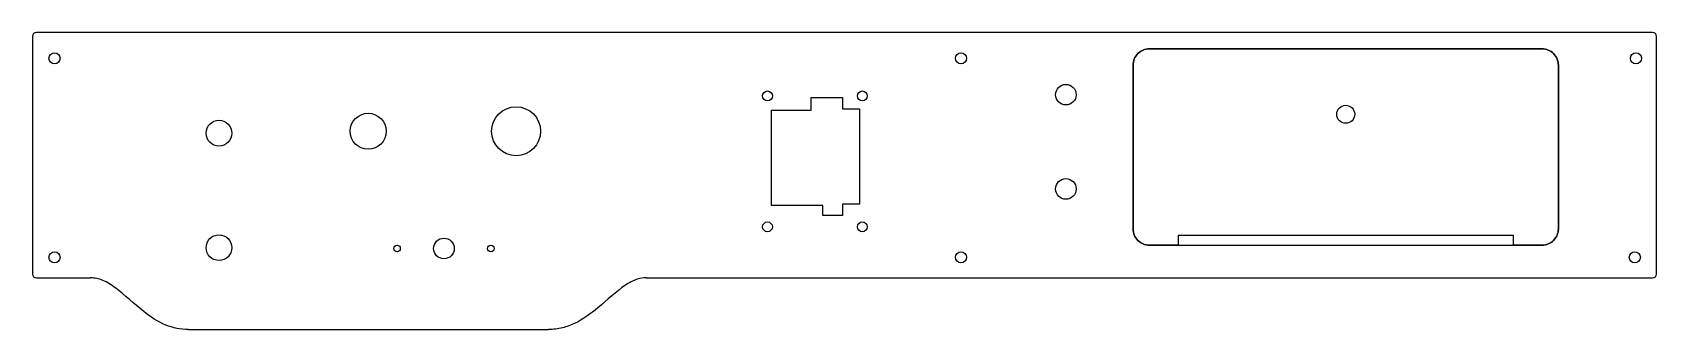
# Model space of a CAD drawing. Header units: millimetres. Extents: x -130 to 500, y -20 to 95.
import ezdxf

# ---------------------------------------------------------------- set-up
doc = ezdxf.new("R2010")
doc.units = ezdxf.units.MM
doc.layers.get('0').update_dxf_attribs({"linetype": 'CONTINUOUS'})

msp = doc.modelspace()

# ---------------------------------------------------------------- linework, layer by layer
for p, q in [((498.5, 95.25), (-128.93, 95.25)), ((-130.43, 93.75), (-130.43, 1.5)), ((500, 1.5), (500, 93.75)), ((-128.93, 0), (-107.88, 0)), ((107.88, 0), (498.5, 0)), ((-69.94, -20), (69.94, -20))]:
    msp.add_line(p, q)
for points in [[(455.55, 12.7, 0.414214), (461.9, 19.05), (461.9, 82.55, 0.414214), (455.55, 88.9), (303.15, 88.9, 0.414214), (296.8, 82.55), (296.8, 19.05, 0.414214), (303.15, 12.7)], [(461.9, 82.55), (461.9, 19.05, -0.414214), (455.55, 12.7), (444.44, 12.7), (444.44, 16.51), (314.26, 16.51), (314.26, 12.7), (303.15, 12.7, -0.414214), (296.8, 19.05), (296.8, 82.55, -0.414214), (303.15, 88.9), (455.55, 88.9, -0.414214)]]:
    msp.add_lwpolyline(points, format="xyb", close=True)
msp.add_lwpolyline([(184.07, 65.62), (190.57, 65.62), (190.57, 28.62), (184.07, 28.62), (184.07, 24.24), (176.42, 24.24), (176.42, 28.06), (156.43, 28.06), (156.43, 65.06), (171.82, 65.06), (171.82, 69.99), (184.07, 69.99)], close=True)
for centre, radius in [((-121.87, 85.23), 2.16), ((230, 85.23), 2.16), ((492, 85.22), 2.16), ((154.89, 70.64), 1.91), ((191.72, 70.64), 1.91), ((270.73, 71.12), 4), ((-0.13, 56.92), 6.99), ((57.29, 56.92), 9.52), ((379.35, 63.5), 3.49), ((-58.04, 56.2), 5), ((270.73, 34.54), 4), ((154.89, 19.84), 1.91), ((191.72, 19.84), 1.91), ((-58.04, 11.75), 5), ((11.09, 11.44), 1.27), ((29.29, 11.44), 4), ((47.49, 11.44), 1.27), ((-121.87, 8.01), 2.16), ((230, 8.01), 2.16), ((491.58, 8.01), 2.16)]:
    msp.add_circle(centre, radius)
for centre, start, end in [((-128.93, 93.75), 90, 180), ((498.5, 93.75), 0, 90), ((-128.93, 1.5), 180, 270), ((498.5, 1.5), -90, 0)]:
    msp.add_arc(centre, 1.5, start, end)
for points, knots in [([(-69.94, -20), (-73, -20), (-75.86, -19.42), (-81.8, -16.97), (-84.62, -15.08), (-91.09, -10.02), (-94.59, -6.6), (-99.72, -2.75), (-101.38, -1.68), (-103.85, -0.63), (-104.66, -0.36), (-106.28, -0.03), (-107.08, 0.04), (-107.88, 0)], [0, 0, 0, 0, 0.917639, 0.917639, 1.926746, 1.926746, 3.392472, 3.392472, 4.093017, 4.093017, 4.419465, 4.419465, 4.727909, 4.727909, 4.727909, 4.727909]), ([(107.88, 0), (106.65, 0.06), (105.45, -0.13), (102.69, -1.02), (101.12, -1.87), (96.16, -5.22), (92.73, -8.52), (86.25, -13.89), (83.36, -16.03), (78.61, -18.34), (76.98, -18.95), (73.52, -19.8), (71.75, -20), (69.94, -20)], [0, 0, 0, 0, 0.370899, 0.370899, 0.871376, 0.871376, 1.959697, 1.959697, 2.776335, 2.776335, 3.183729, 3.183729, 3.60247, 3.60247, 3.60247, 3.60247])]:
    msp.add_open_spline(points, degree=3, knots=knots)

doc.saveas('drawing.dxf')
